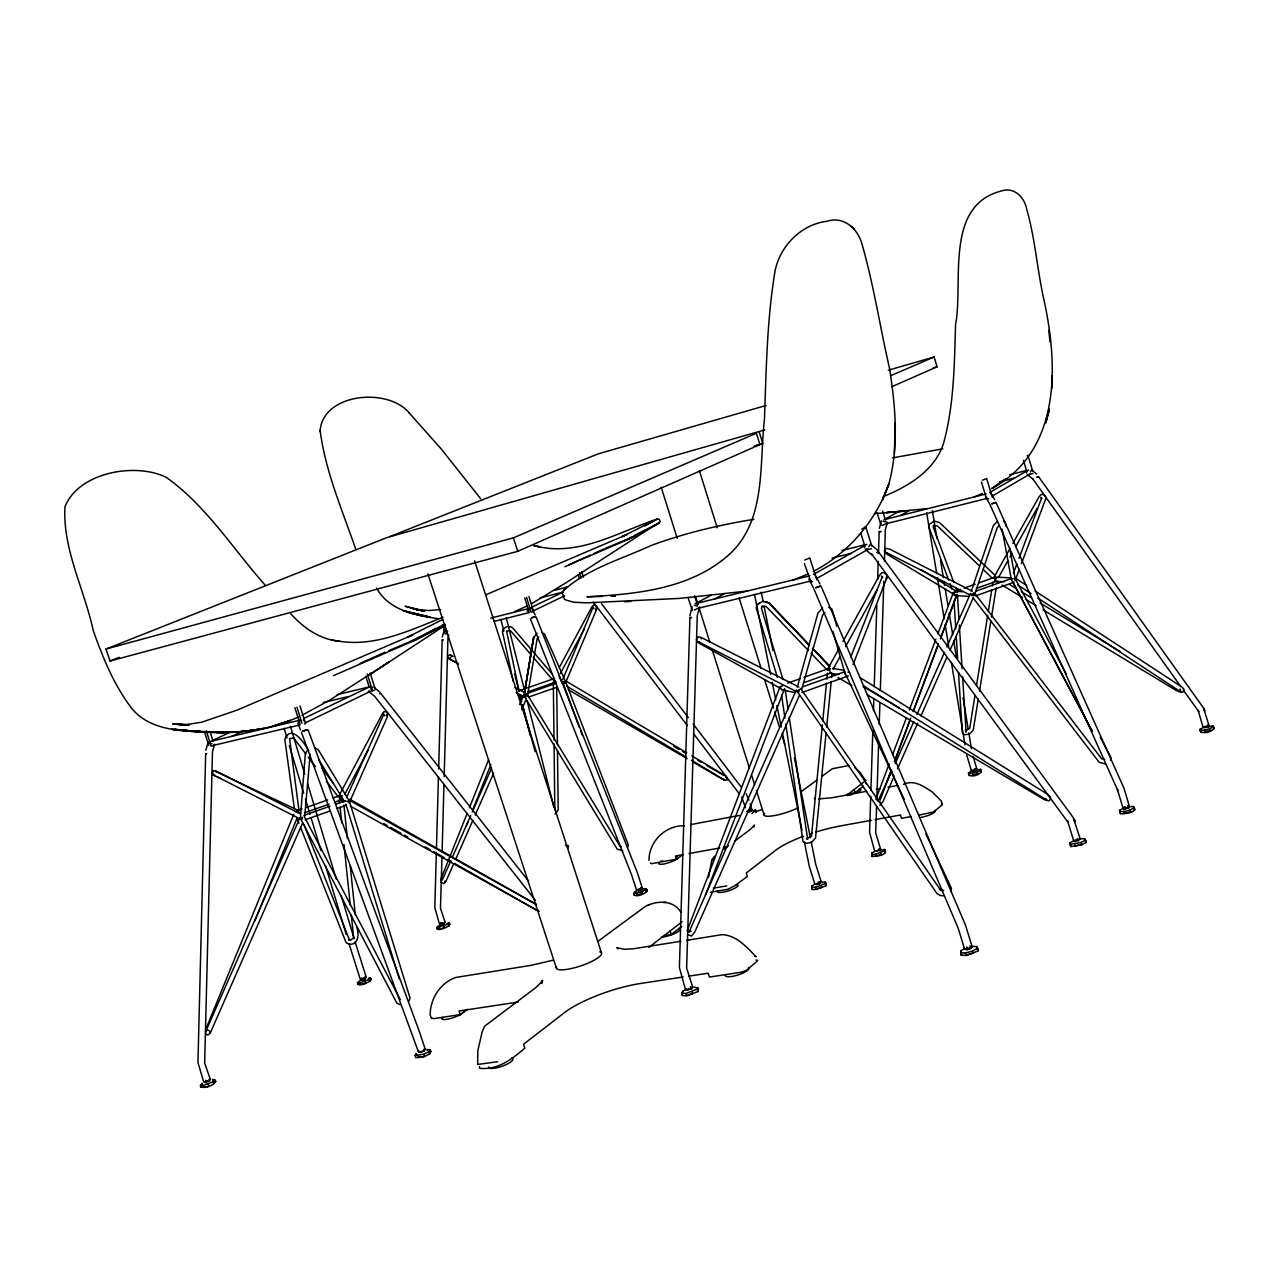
<?xml version="1.0" encoding="UTF-8"?>
<svg xmlns="http://www.w3.org/2000/svg" width="1278" height="1278" viewBox="0 0 1278 1278"><rect width="100%" height="100%" fill="white"/><g stroke="black" fill="none" stroke-linecap="round" stroke-linejoin="round"><path stroke-width="1.5" d="M1127.675 805.715L1128.873 807.824L1124.241 809.086L1125.327 807.984M874.44 851.691L871.836 853.001L872.331 856.468C876.101 856.436 888.306 855.381 884.711 849.487L881.564 850.205M885.446 852.298L884.711 849.487M885.35 852.857L885.542 850.908M991.904 488.515L1005.53 479.09L991.904 488.515C1060.596 450.783 1058.535 366.882 1044.094 300.522C1037.193 270.233 1035.26 238.81 1026.633 208.953C1024.493 197.403 1014.253 186.748 1001.68 190.885C943.963 205.423 963.612 281.831 955.577 324.564C954.378 363.511 954.123 403.081 944.186 441.022C936.598 469.346 908.962 486.263 883.402 496.551M963.916 949.059L960.768 950.8L960.992 954.922L966.2 955.593L977.974 950.992L976.935 946.535L972.047 946.391L972.478 947.238M972.127 770.922L968.564 772.711C967.462 779.356 984.603 774.436 980.561 769.34L977.494 770.139M1051.826 388.56L1052.034 375.812M1070.421 844.215L1071.108 846.547L1081.683 844.79L1080.996 842.458L1070.421 844.215L1069.974 842.777L1074.175 840.493M205.774 753.876L206.748 753.812L205.678 753.605L197.946 1062.561L203.729 1081.907L205.087 1081.987L210.295 1079.431L204.656 1063.04L212.468 751.863L214.624 744.211M1069.974 842.777L1070.549 846.116M436.341 852.234L434.808 907.747L439.648 924.617L445.207 922.556L440.479 908.259L441.948 857.873M436.453 848.272L438.434 776.912M438.658 768.973L442.156 639.879L443.258 639.974L442.236 640.118M442.108 851.915L443.961 784.5M444.185 776.561L447.907 638.441L448.834 635.134M339.549 798.51L340.875 795.874M690.024 617.769L691.606 617.578L689.928 617.466L679.401 967.59L685.503 989.555L690.088 988.884L692.596 986.824L686.637 968.197L697.261 615.613L699.641 606.954M1123.713 809.885L1123.394 808.271L1119.576 810.3L1120.678 813.878C1124.592 813.751 1138.203 812.92 1133.49 806.53L1129.017 806.69M870.717 796.194L869.583 832.282L874.663 851.244L880.75 849.55L875.67 832.905L876.612 806.114M870.909 790.219L872.81 730.537M873.449 710.648L873.832 698.715M874.216 686.781L876.82 605.213M877.651 579.349L878.226 561.441M878.481 553.486L879.184 531.6L880.798 531.6L879.184 531.6M876.804 800.14L878.593 744.419M879.232 724.514L879.935 702.628M880.318 690.695L883.817 581.234M884.456 561.33L885.319 529.747L887.395 522.622M1130.79 812.153L1130.135 809.933L1124.209 811.578L1120.023 811.674L1119.576 810.3M1203.429 727.517L1199.962 729.355C1199.483 736.16 1218.014 731.208 1212.79 725.76L1208.876 726.735M813.303 571.41C848.257 553.422 875.59 521.232 888.737 484.282C899.041 446.597 895.527 406.612 889.552 368.495C880.031 327.168 873.737 284.962 862.027 244.194C857.889 228.826 843.8 215.726 826.93 221.254C801.482 224.401 780.826 245.264 775.251 269.85C766.896 319.244 766.273 369.614 764.436 419.567C759.276 464.218 766.209 518.932 730.872 552.943C692.372 588.854 637.019 594.238 586.921 596.762L601.778 596.506M894.392 453.482L895.079 423.258M747.79 811.849L751.256 811.195L750.394 809.166M214.033 1083.808L213.298 1081.683L214.8 1079.83L215.726 1081.284C213.075 1085.837 205.63 1088.6 200.646 1086.939L200.486 1085.198L202.196 1083.233L202.531 1084.846L200.646 1086.939M1011.249 579.493L1012.687 578.567M687.085 930.959L779.979 686.877L781.385 686.318M1210.601 730.617L1210.01 728.588L1204.579 730.105L1200.617 730.345L1199.962 729.355M866.947 548.645L865.398 549.524L871.995 554.94L871.692 554.029L1068.248 822.633L1067.577 820.875L1073.68 840.7L1080.198 838.927L1073.185 817.505L878.769 552.24L877.043 552.495L878.769 552.24M369.821 981.392L369.166 979.443L370.364 977.862L371.211 979.188L369.821 981.392C367.058 982.399 358.016 987.974 357.473 982.654L361.482 979.763M553.757 681.11L553.853 679.88M304.771 815.763L310.171 754.228M429.632 1053.935L428.881 1051.682L429.967 1049.797L430.926 1051.331L429.632 1053.935L424.584 1056.491L415.829 1057.689L415.078 1055.452L416.356 1053.423L416.676 1055.149M448.786 926.119L449.009 922.972L449.808 924.234L448.786 926.119C446.134 927.029 437.443 932.477 436.9 927.429L441.853 924.218M209.896 1031.41L209.768 1032.848L209.64 1031.186M822.393 724.818L811.514 836.084L806.482 838.735L807.68 839.247L789.213 717.246M822.776 720.856L826.467 683.107M826.866 679.129L827.441 673.171M872.331 856.468L872.475 855.062M567.831 845.333L567.704 848.193L568.343 845.876L565.403 845.365M826.083 733.013L815.54 838.064L811.418 842.442L806.067 843.4L803.031 841.771L785.794 724.067M826.674 727.07L831.243 681.478M831.643 677.516L832.042 673.554M871.82 856.084L871.836 853.001M811.179 841.611L815.668 864.088L821.131 881.564L816.578 883.977L814.789 883.961L809.325 866.468L804.389 842.042M973.117 756.528L976.951 769.372L971.472 770.394M637.051 890.83L634.431 892.076C631.236 899.185 646.668 894.392 647.131 890.143L646.317 888.817L643.217 888.817M822.249 882.763L821.882 882.044L825.46 882.076L825.876 885.798L816.163 889.472L812.329 889.472L811.818 885.846L814.693 884.36M689.864 615.788L692.037 606.731M1180.009 689.002L1180.792 691.877L1037.752 597.976M685.855 989.619L682.644 991.281L681.861 994.332L682.756 995.658L686.701 995.897L697.74 991.6L698.155 988.07L693.762 987.079M697.74 991.6L698.443 988.964M864.439 547.847L864.695 545.738M968.564 772.711L968.852 775.299M960.768 950.8L960.992 954.922M1026.474 472.972L1026.697 471.167M1120.023 811.674L1120.151 813.479M1200.617 730.345L1200.729 731.99M825.876 885.798L826.339 883.561M954.506 592.321L953.228 592.848L954.091 594.254M974.986 695.248L969.714 728.444L965.369 730.728L966.104 732.15L962.59 676.605M976.536 685.471L987.718 615.165M988.341 611.267L991.76 589.781M992.367 585.883L992.99 581.969M648.968 860.366C648.952 841.403 665.598 825.045 684.625 825.764M978.277 698.954L973.245 730.137L969.587 734.003L965.05 734.754L962.462 733.3L962.238 731.847L958.5 672.452M979.523 691.158L990.849 621.012M991.472 617.114L996.201 587.88M526.472 696.718L524.092 695.583L533.549 637.818L537.032 633.249M524.092 695.583L533.757 637.051L524.427 692.708M527.431 696.27L537.159 638.712L538.869 636.939M825.955 885.207L825.46 882.076M1081.683 844.79L1085.789 842.585L1085.629 840.317L1084.718 838.735L1080.102 838.831M881.756 578.055L881.58 576.074L882.842 577.305M811.786 889.073L811.818 885.846M708.475 877.475L711.59 861.276L714.418 856.18M1110.502 760.282L1111.029 757.519L1100.166 737.134M884.68 550.131L885.973 548.326L889.967 549.268L972.238 591.187M205.502 1030.036L293.732 814.358M638.057 890.686L641.716 890.047L640.725 887.906M950.608 891.517L951.359 888.162L925.879 834.023M1015.531 580.276L1015.243 578.023L1026.841 585.612M973.676 770.634C969.427 772.711 979.252 770.314 975.322 770.155M884.424 550.914L884.839 549.284M697.82 990.961L697.453 987.335M696.318 639.863L698.171 636.843L700.871 637.291L798.862 686.989M854.95 767.87L860.11 772.359L865.637 780.618L846.451 795.523M879.376 528.309L881.405 520.881M797.296 687.181L817.952 613.089L822.473 608.04M442.3 636.955L444.169 630.342L447.683 631.252M801.721 689.321L822.521 615.261L824.901 612.897M205.838 750.234L208.01 742.566L211.844 743.748M1212.79 725.76L1213.988 728.843M1085.629 840.317L1085.789 842.585M1133.49 806.53L1134.704 810.012M981.312 770.65L981.232 772.359M977.958 948.292L977.974 950.992M756.065 811.849L755.49 810.06L752.774 810.779M647.131 890.143L646.46 892.06M808.702 644.463L769.308 603.232L762.71 601.203L757.039 605.005L756.209 607.801L777.471 677.58M751.943 813.559L755.49 810.06M627.562 847.522L628.345 845.03L565.946 682.628L564.045 681.621M971.28 591.235L993.357 525.641L997.335 521.28M974.491 594.909L997.303 527.479L999.412 525.434M994.46 580.084L996.824 577.001M349.086 802.744L349.341 800.252L536.425 904.632M408.976 1001.137L410.062 998.118L349.741 802.392L347.376 801.322M875.957 851.467L880.254 850.301M880.143 800.108L891.245 770.299M894.488 761.48L910.703 718.14M913.307 711.047L938.403 643.777M940.56 638.041L956.519 595.213M633.792 893.482L641.764 892.108L646.317 888.817M875.877 799.293L889.121 763.956M892.603 754.659L906.533 717.469M909.329 710.025L935.8 639.351M937.892 633.776L953.228 592.848M886.804 782.12L890.287 772.823M894.456 761.672L909.776 720.776M913.259 711.479L937.621 646.396M940.4 638.968L957.11 594.35M1013.374 573.279L1016.857 563.997M1018.949 558.422L1041.25 499.011L1040.947 497.382L1042.017 498.436M1015.179 580.372L1019.333 569.269M1021.41 563.726L1045.66 499.011L1045.596 496.791L1043.711 494.538L1041.187 494.474L1039.062 496.711L1012.895 543.358M705.472 895.063L784.58 688.57M682.148 995.227L682.644 991.281M853.065 664.592L886.724 578.135L886.804 575.483L884.759 572.784L881.996 572.624L879.631 575.164L843.001 641.364M536.089 616.954L637.402 872.794L642.387 888.37L640.294 889.871L636.891 889.855M850.573 657.483L882.092 577.193M467.205 813.319L441.245 878.178L441.086 880.941M469.425 807.76L488.691 759.579M466.438 825.684L467.924 821.978M473.1 809.022L490.88 764.548M254.913 920.783L297.263 817.632M566.25 681.078L596.347 610.037L596.475 606.123L595.34 605.245L593.471 605.085L591.81 607.034L559.508 667.132M562.592 679.768L593.088 607.194L593.951 608.695M712.038 859.982L712.677 858.512M302.694 822.808L210.423 1032.656L208.681 1034.685L206.988 1034.813L205.502 1033.135M450.655 861.068L442.284 880.031M452.252 857.426L470.703 815.572M472.301 811.929L491.551 768.254M519.619 704.545L523.629 695.44L525.482 696.845M453.562 864.136L445.702 881.804L444.073 883.625L441.166 882.395M455.974 858.688L472.796 820.476M475.208 815.013L493.643 773.174M521.696 709.498L526.504 698.571M799.341 695.504L694.769 932.045L691.494 936.055L687.452 934.394M349.293 802.664L387.106 717.437L387.506 712.789L386.148 711.798L384.215 711.511L382.41 713.683L338.734 796.322L340.827 798.239M891.9 771.033L877.906 801.21L880.286 802.041M895.127 763.733L913.722 721.75M916.949 714.45L944.442 652.387M946.854 646.908L970.577 593.359M894.249 776.113L882.938 801.673L879.919 805.252M897.491 768.829L917.684 723.204M920.911 715.904L946.774 657.515M950.001 650.214L973.437 597.305M346.594 797.584L383.065 715.904L383.336 712.996L384.614 715.76M380.7 693.363L528.325 880.846M799.149 689.848L797.855 692.293L698.076 641.668L699.258 641.987M971.647 595.724L973.293 593.28M306.8 750.969L305.25 754.292L300.442 817.888L301.512 818.879L302.183 817.537M1032.752 471.326L1027.895 455.176L1027.145 455.735M298.717 721.83L297.934 723.38L300.586 730.105M633.92 895.063L634.687 893.578M525.066 696.398L526.488 694.082M443.961 923.754C446.294 923.994 438.737 927.221 440.926 922.844M344.852 794.245L368.112 750.25M467.684 1009.269L460.256 1014.636L433.657 1018.646L431.581 1017.927M688.906 988.821L687.133 990.274L692.149 988.357M560.323 673.618L584.397 628.776M685.503 989.555L686.014 988.581M988.741 498.692L986.568 498.851L987.367 498.244M839.167 648.329L827.633 669.193L830.301 671.269M833.144 669.145L839.854 656.988M845.605 646.572L877.219 589.238M1009.987 548.566L993.549 578.007L994.715 578.694M998.358 577.768L1008.007 560.467M1009.94 557.016L1011.872 553.55M1015.738 546.633L1036.969 508.564M1030.372 472.013L1031.474 470.08M970.881 594.11L972.095 595.005L972.877 593.663M308.206 730.089L419.28 1031.346L425.286 1049.35L422.459 1051.395L418.449 1051.954L418.992 1050.995M750.122 803.926L751.911 809.613L746.671 811.546M364.597 976.999L365.316 979.299L361.898 979.843M479.458 1066.683L479.713 1068.296C497.925 1070.261 511.967 1059.063 524.811 1048.216L523.517 1044.286L564.285 1012.767A59.762 15.208 -18.4 0 1 640.837 983.421L683.139 976.999M526.983 611.283L529.827 608.711M868.784 546.808L870.174 544.524M996.313 578.471L997.048 577.273M429.68 1053.344L430.926 1051.331M567.751 847.729L568.55 846.515M562.639 681.733L579.19 727.262M448.818 925.623L449.808 924.234M370.732 689.177L372.217 687.069M355.108 941.918L366.323 977.462L361.594 979.747L360.396 979.651L349.15 944.091L346.146 942.765L300.426 826.962M437.507 929.282L438.498 927.892M358.128 984.587L359.198 983.101M871.82 546.105L865.893 527.239L861.787 529.012M341.226 796.929L342.2 795.603M954.426 592.065L953.692 594.51L956.503 594.733M386.659 715.169L387.282 714.338L386.26 715.6M437.028 928.946L437.891 926.039M564.493 683.442L565.355 681.174L544.54 634.048L541.856 632.578M780.347 687.005L782.919 685.551M369.853 980.865L371.211 979.188M214.065 1083.249L215.726 1081.284M799.613 689.417L797.776 692.213L937.046 893.657L940.544 895.558L944.33 895.814M829.166 669.991L830.38 668.602M526.009 694.897L524.699 697.037L617.194 849.119L622.785 850.765M302.519 817.169L301.081 819.597L396.819 1003.07L400.062 1004.684M439.648 924.617L441.916 923.131M866.26 784.005L866.005 783.19M757.039 605.005L759.467 602.785M650.406 862.922L651.365 863.688L676.525 859.167L682.596 854.774M528.964 596.554L533.501 611.475L532.351 611.906M555.035 814.102L558.182 809.948L557.48 750.937M663.458 935.8L671.285 934.522L681.765 926.39M847.394 794.165L855.062 792.711L863.449 786.178M648.857 947.413L682.132 921.694M723.827 849.183L728.524 845.669M734.802 841.004L750.474 829.326L754.419 825.077L753.732 827.042M801.482 791.513L817.073 779.947M821.754 776.481L832.313 768.733L849.087 765.458M986.536 478.643L982.351 480.193M450.974 657.643L448.211 658.298L447.779 655.518L450.399 654.943L453.195 656.604M810.651 581.17L804.341 563.582M369.246 690.759L368.32 691.398L374.486 696.095L535.386 900.367M598.104 941.215L645.071 906.629C656.445 900.335 673.25 899.696 680.839 912.109M369.725 674.672L389.534 661.669L329.964 699.993L302.007 715.265M444.648 625.677L379.39 668.314M553.55 678.874L553.646 679.928M300.026 705.951L305.49 723.588L304.531 724.003M644.959 525.929L657.419 518.932L659.113 519.299L660.311 521.52L655.406 525.45L628.121 539.428L569.189 564.716M967.398 948.18L965.896 949.682L969.619 949.139L971.12 947.637M1076.012 840.349L1074.798 841.563L1079.431 839.79M992.655 495.864L1029.844 474.122M989.667 492.509L1028.598 469.937M206.381 730.984L211.142 746.24L214.225 745.138M816.786 578.487L868.433 549.141M813.511 574.397L866.947 544.3M960.848 952.813L965.417 953.005L972.318 951.151L977.191 948.404L976.935 946.535M900.766 515.306L909.473 510.481M883.801 519.763L899.504 511.136M816.131 884.727L820.604 883.034L819.454 883.002M1130.135 809.933L1134.049 807.808M714.162 599.27L724.514 593.679M1032.975 473.467L1027.863 474.857M698.076 603.408L695.36 603.663L710.919 595.34M1080.996 842.458L1085.102 840.253L1084.718 838.735M681.989 993.262L685.935 993.485L696.973 989.188M531.552 603.711L565.627 583.024L655.518 524.747L634.463 535.466M624.431 540.69L631.124 537.207M1210.01 728.588L1213.397 726.831M413.625 640.118L436.725 628.233L410.222 641.86L413.625 640.118L388.576 650.742M871.692 854.391L875.43 854.327L884.711 850.781M445.335 624.798L414.264 640.518L333.542 675.631M533.645 545.386L539.731 546.92L533.389 545.371C576.857 557.959 617.689 532.239 657.419 518.932L622.098 536.664L626.955 534.571L485.592 594.893M811.658 887.283L815.476 887.283L825.205 883.609M415.078 1055.452L423.833 1054.238L428.881 1051.682M442.619 619.51L407.538 637.179L412.842 634.91L237.117 710.105L201.636 722.23L186.876 724.482L172.945 723.939L186.764 725.329M438.354 627.418L444.92 624.159M968.74 773.733L977.175 772.168L980.657 770.442L980.561 769.34M1207.502 725.009L1208.605 726.926L1204.291 727.741M534.06 610.517L564.572 595.788M305.586 722.741L369.358 691.877M200.486 1085.198L203.058 1085.581L213.298 1081.683M304.116 718.316L369.725 686.765M531.041 607.545L563.374 592.018M527.031 606.012L514.714 611.507M231.59 736.479L244.002 730.633M436.9 927.429L448.179 924.266M212.404 740.537L230.152 732.214M982.335 493.468L974.06 497.062M357.473 982.654L360.092 982.814L369.166 979.443M653.473 525.737L659.528 522.894L656.86 524.14M808.591 573.774L792.392 580.388M564.876 566.713L590.18 555.131M651.652 521.6L653.074 520.961M360.188 663.362L384.998 652.259M593.647 553.598L604.047 548.965M517.734 551.313L759.899 444.616L756.4 433.274L513.405 537.862L105.962 649.064L110.068 661.03L517.734 551.313L513.405 537.862M891.693 386.787L937.062 366.786L934.122 356.993L888.322 370.205M871.42 548.709L866.149 550.019M105.962 649.064L386.93 537.575L764.787 429.903M890.431 375.812L934.122 356.993M298.876 716.75C260.265 734.85 216.19 734.978 174.719 729.275L181.492 730.042M605.788 548.198L625.741 539.859M110.068 661.03L119.285 657.307M442.987 617.226C409.95 630.246 375.572 647.083 339.021 641.205M389.79 536.6L598.2 453.882L766.161 405.445M374.949 689.96L370.508 691.35M787.615 683.155L800.379 678.602M804.022 677.292L829.566 668.186M803.686 682.724L831.035 672.947L829.821 673.027L838.735 674.56M802.201 687.005L844.95 671.701M801.849 692.564L848.304 675.902M975.29 595.995L1014.189 582.177M303.829 815.444L329.98 806.194M335.587 804.229L344.916 800.923M305.266 819.725L329.548 811.147M337.009 808.511L346.338 805.204M955.049 591.347L960.529 589.414M964.171 588.12L975.114 584.254M978.756 582.96L995.179 577.145M976.36 588.375L996.409 581.282M975.865 591.123L1011.074 578.63M296.496 810.923L301.991 808.99M305.666 807.696L327.679 799.932M333.191 797.999L340.523 795.411M305.25 812.552L329.085 804.134M334.596 802.201L341.929 799.613M528.373 697.165L557.32 687.053M518.964 690.839L554.54 678.442M527.638 691.909L555.706 682.117M527.159 693.427L556.122 683.315M442.492 624.798L445.271 633.936L447.683 633.233M445.271 629.942L444.68 630.118M529.316 608.727L528.693 608.919M370.476 686.829L369.214 687.165L365.875 676.318M209.081 742.214L208.41 742.406M300.314 720.584L299.611 720.776M762.055 809.645L756.193 811.386L755.777 812.489L755.138 811.179M553.422 960.129L531.233 965.321L455.879 977.446C440.367 982.67 430.223 998.629 430.191 1014.7L431.373 1018.294M205.247 1082.53L209.896 1080.789L208.985 1080.725M933.244 367.872L937.062 366.786M972.334 773.541L972.67 775.059L977.75 773.637L977.175 772.168M439.504 927.493L439.824 928.978L444.6 927.636L444.073 926.199M755.154 445.734L762.822 443.594L759.324 432.252M754.164 446.214L759.899 444.616M360.092 982.814L360.428 984.38L365.54 983.405M875.43 854.327L875.813 855.972L881.309 854.455L880.702 852.841M1204.579 730.105L1204.946 731.703L1210.633 730.137M636.668 893.53L637.019 895.079L642.323 893.626L641.764 892.108M815.476 887.283L815.875 889.025L821.642 887.427L821.003 885.734M203.058 1085.581L203.426 1087.29L208.985 1086.252M694.274 610.117L698.331 608.009M1124.209 811.578L1124.608 813.319L1130.822 811.642M685.935 993.485L686.366 995.418L692.708 993.693L692.005 991.808M1074.734 844.167L1075.165 846.02L1081.699 844.263M417.986 1055.82L418.385 1057.625L424.584 1056.491M965.417 953.005L965.88 955.065L973.101 953.164L972.318 951.151M554.285 590.324L567.815 586.858M1009.508 474.809L1026.697 470.432M540.003 597.944L563.199 592.034M999.284 481.886L1014.556 478.004M490.704 618.137L529.236 608.408M885.734 519.283L986.041 493.979M493.867 621.443L528.549 612.721M887.028 523.517L987.351 498.324M295.378 811.77L299.276 812.728M842.09 550.451L865.03 544.763M832.09 558.087L851.212 553.374M695.36 603.663L809.837 575.851M337.168 694.641L367.808 687.229M698.842 608.104L811.402 580.899M323.238 702.549L348.143 696.558M210.63 741.368L300.57 720.025M214.017 745.234L300.138 724.898M882.379 525.37L886.277 523.533M804.677 560.036L809.821 557.975L816.738 579.685M812.393 581.602L810.172 581.794M892.491 457.891L942.845 448.818M690.503 824.645L739.483 815.38M866.708 791.274L831.595 797.823L818.719 798.878L819.693 798.894M876.373 789.437L880.254 788.702M887.986 787.232L897.667 785.411M903.466 784.309C914.153 779.324 924.074 786.529 932.557 792.216L941.327 801.114L942.349 804.437M683.203 854.615L675.519 856.004L676.525 859.167M688.954 853.56L719.674 847.969M723.508 847.266L727.342 846.563M871.261 820.316L840.109 826.003A51.008 11.087 -17 0 0 815.636 832.106M875.158 819.613L900.479 814.997L901.501 818.319L911.278 816.546M919.09 815.14L933.403 812.009L942.078 805.012A4.281 0.927 -16.4 0 0 941.519 804.213M753.86 519.315C718.843 525.034 684.161 533.23 650.869 545.61C622.146 558.901 587.001 568.854 563.726 590.5L567.208 586.73L562.16 592.081L564.301 599.015L566.01 600.101L573.886 602.226L586.538 602.865L679.017 598.439L747.87 590.979M713.332 888.194L726.767 885.878M710.568 892.252L727.837 889.28L735.042 885.654L747.342 876.389L746.272 873.018L775.938 850.062A51.008 11.087 -17 0 1 803.415 836.275M648.186 905.112L649.016 904.968M663.41 902.508L666.142 902.332M344.964 801.21L346.114 801.018M864.391 527.191L865.813 527.111M680.823 941.279L633.169 948.803L624.447 949.298L616.763 947.717L618.296 948.899M686.685 940.336L721.782 934.681C735.745 934.809 746.895 947.078 755.729 956.487L754.835 956.008L756.304 956.663M518.357 1002.016L459.058 1011.01L460.256 1014.636M688.906 976.12L708.14 973.213L709.37 977.079L741.288 972.207L746.256 970.385L757.023 961.344A4.984 1.278 -17.5 0 0 755.937 960.082M926.774 508.66L886.213 512.59L905.703 511.152M478.403 1064.334L497.557 1061.714M440.606 609.574L428.897 610.533L416.404 609.414L423.705 610.996L405.174 606.235L417.379 609.798M379.694 693.73L380.796 693.635M900.143 511.535L874.312 513.66M208.506 1030.388L207.116 1030.068L205.534 1031.873L299.931 817.712L301.943 819.422M750.394 809.741L751.911 809.613M975.306 768.973L976.855 768.845M691.158 931.215L689.146 931.358L690.008 930.767L689.034 932.109L796.274 690.136L798.894 691.973M1127.148 807.52L1128.873 807.824M624.622 601.762L630.773 601.427M611.379 596.187L615.293 596.027M640.773 889.68L641.812 889.632M611.267 596.203L615.101 596.043M864.407 780.155L865.701 780.363M819.47 881.612L821.131 881.564M348.99 944.202C358.926 945.369 359.326 933.419 356.53 926.742M813.974 589.126L958.18 928.211L964.507 948.851L969.778 948.084L971.903 945.976L965.577 925.336L821.243 586.586M640.949 888.354L642.387 888.37M886.948 552.735L886.069 552.4L969.89 594.941M365.157 977.43L366.323 977.462M449.009 922.972L446.949 923.483M423.529 1050.772L424.615 1050.82L419.791 1052.641M998.006 577.241L1011.297 577.864M995.498 581.282L1004.684 581.746M957.158 591.41L962.478 591.746M1105.198 763.909L1099.144 762.247L973.101 597.864M954.203 595.42L968.82 596.411M1104.687 759.356L1101.572 758.685L974.076 592.561M305.825 754.004L293.78 738.109L289.579 738.62L299.004 810.747M444.185 922.476L445.207 922.556M370.364 977.862L368.336 978.309M943.675 890.526L940.033 889.712L941.918 890.51L940.384 889.744L800.619 688.522M179.783 724.53L188.809 725.297M172.945 723.939L188.649 725.281M429.967 1049.797L426.788 1049.462L427.235 1050.181M187.866 725.281L176.204 723.955L186.189 725.089M192.818 731.336L184.895 730.425L203.426 732.07C178.233 730.952 148.52 729.546 131.426 707.964C113.79 684.8 102.751 657.419 93.134 630.15C84.348 589.318 62.494 549.141 64.97 506.775C78.549 472.333 135.228 462.061 166.236 477.349C206.093 505.577 232.788 548.55 264.834 584.797M423.817 1049.174L425.286 1049.35M832.633 668.41L843.704 670.247M437.971 618.68C415.11 615.341 388.72 610.261 376.563 588.072M214.8 1079.83L212.436 1079.447L213.154 1080.9M331.849 639.943L339.549 641.284C320.011 639.559 303.525 627.961 290.761 613.728M957.318 591.938L954.283 592.049L953.979 593.807M781.273 689.769L794.836 692.532M214.64 775.075L212.02 773.19L213.714 770.506L298.477 810.524L298.541 811.626M725.569 776.896L726.431 777.04M423.194 615.836L430.382 617.45L402.953 610.596L430.063 617.082L409.327 612.466L422.938 615.964L416.133 614.239M972.095 595.005L973.628 595.372M847.985 672.1L849.63 672.484M209.336 1079.207L210.295 1079.431M883.098 521.152L887.347 522.319M694.305 605.389L697.405 606.171M1048.391 796.066L1049.286 796.29M1014.093 578.806L1015.467 579.158L1066.283 673.953M424.456 611.427L411.436 608.088L418.05 609.83M814.358 798.207L815.38 798.91M518.341 695.631L523.629 697.309M554.269 680.95L555.722 681.494M621.06 846.771L619.495 846.148L620.709 846.627M828.543 607.178L831.978 609.127L836.723 626.156M216.972 776.784L220.567 778.494M300.41 813.91L215.567 770.81L216.541 772.327M995.29 579.861L996.632 580.531M299.627 818.703L212.995 774.708L215.183 775.938M514.746 687.532L525.306 692.836M458.147 663.442L448.211 658.298L458.578 664.113M516.104 692.66L524.875 697.085M972.654 595.484L970.306 593.966M347.792 801.418L349.022 802.089L349.102 800.699L318.286 749.755L315.091 748.093M781.545 688.986L699.05 643.201L696.686 640.661M350.268 806.083L538.837 911.374L537.894 909.904M766.113 601.427L769.308 603.232M349.932 799.293L536.265 904.281M340.539 799.213L343.99 801.162M383.688 823.511L387.138 825.46M390.589 827.409L400.957 833.24M404.407 835.173L407.858 837.122M425.111 846.835L430.287 849.758M433.737 851.707L444.089 857.538M447.556 859.471L451.006 861.42M454.457 863.369L538.837 911.374M568.327 689.753L687.213 758.685M692.388 761.672L724.354 780.315L727.581 779.868L725.968 776.129L691.829 755.857M673.81 746.416L678.969 749.403M682.42 751.4L685.871 753.413M697.916 760.394L701.366 762.391M706.542 765.394L723.763 775.395M863.065 686.462L899.025 707.74M902.444 709.769L905.862 711.798M829.55 672.484L834.694 675.535M838.112 677.564L851.819 685.663M867.219 694.785L1043.934 799.405L1048.663 800.875L1050.228 799.74L1050.516 797.392L1048.647 794.948L859.679 677.372M566.777 686.19L686.318 757.119M691.446 760.17L724.69 780.155L724.003 779.197M686.717 752.806L565.531 680.807L565.467 682.883L564.365 681.717M921.023 569.589L957.414 591.874M954.538 594.685L886.469 553.901L884.504 551.697M1009.412 584.445L1016.234 588.567M1021.362 591.682L1031.602 597.88M1040.132 603.056L1120.375 651.652M995.163 580.867L998.581 582.928M1001.984 585.005L1022.48 597.401M1025.899 599.478L1036.154 605.676M1042.976 609.814L1176.191 690.455L1181.048 692.452L1183.62 691.638L1184.003 689.497L1182.438 687.356L1035.116 591.011M863.672 685.919L1046.81 800.14L1045.724 798.638M1017.879 585.005L1031.138 593.663M293.78 738.109L293.269 737.741M1038.838 477.045L1036.969 477.141L1038.838 477.045L1203.493 707.948L1209.068 725.776L1202.981 726.926L1198.109 710.264L1198.812 711.686L1183.188 689.928M1003.518 521.041L1005.243 522.319L1005.93 526.185M303.461 720.201L304.643 721.064M373.991 687.308L379.885 692.165M1014.365 578.934L1015.323 579.669L1010.019 549.396M796.929 690.328L798.287 691.398M340.459 799.772L343.383 802.073M871.197 544.7L877.826 550.562M451.773 656.205L450.399 654.943L451.246 656.253M1032.464 470.544L1036.634 474.074M1027.288 474.426L1032.832 479.122L1032.432 478.419L1180.856 686.669M995.386 575.643L939.586 522.59L934.202 521.089L929.33 524.363L928.739 526.728L948.691 580.1M978.884 565.419L937.445 525.945L933.371 525.785L934.01 525.226L933.212 527.015L953.676 582.081M983.181 569.509L991.76 577.672M409.088 412.826L441.405 449.185L480.72 498.787M409.407 413.129C387.633 386.659 321.832 393.432 320.075 431.66L320.107 430.127C325.219 470.911 342.216 509.986 355.588 548.741M700.488 637.786L701.574 638.888M854.135 229.082L851.388 226.286M809.661 645.406L768.861 602.976L808.543 644.368M812.393 648.234L830.061 666.621M812.648 648.649L829.071 665.774L812.776 648.729M808.575 650.694L766.145 606.475L761.784 606.619L762.391 606.028L761.384 608.136L783.015 679.608M811.003 653.218L827.297 670.215M531.84 608.488L535.242 614.99M741.751 797.025L745.473 807.76M1200.154 730.904L1201.208 732.374M1070.213 844.566L1071.108 846.547M530.689 654.352L510.577 630.805L506.567 630.997L519.092 691.126M533.245 657.323L552.463 679.624M968.772 774.18L969.315 775.65M552.511 674.305L512.813 628.025C509.299 624.814 503.181 626.923 502.43 631.588L513.229 681.446M961.056 952.765L961.631 955.385M601.571 603.711L688.347 717.661M693.171 724.003L741.384 787.312M593.28 602.114L687.436 725.712M693.475 733.636L739.339 793.862M308.238 757.183L315.458 766.72M326.305 781.034L338.335 796.929M308.701 750.665C304.835 743.588 291.288 723.3 284.802 739.323L294.387 808.75M321.609 767.759L333.318 783.318M1085.102 840.253L1085.901 841.962M980.657 770.442L981.312 771.832M977.191 948.404L978.085 950.305M645.837 890.111L646.508 891.533M815.38 575.467L820.013 584.014M318.653 759.467L344.533 801.578M527.367 694.657L619.974 846.212M746.192 793.638L748.924 800.14M994.731 499.73L991.153 493.532L991.6 494.618M985.498 496.711L989.715 503.995L1117.851 790.699L1117.419 789.532L1123.09 808.351L1127.739 807.552L1129.273 805.987L1124.033 788.35L996.297 502.957M976.328 770.49L975.29 768.669L974.459 769.052L975.322 771.033M969.89 945.768L971.296 948.26M878.96 848.768L880.095 850.749M751.256 811.195L749.451 809.853L750.01 811.77M640.661 888.178L641.716 890.047M690.503 986.68L691.813 988.996M813.447 587.848L808.862 579.158M1013.071 582.448L1092.147 730.968M1011.585 579.908L1092.067 730.856M1015.467 579.158L1015.914 580.004M304.34 816.754L400.238 999.54M1204.643 710.328L1203.796 708.683L1204.723 710.872M845.221 673.298L904.265 799.437M1213.573 727.15L1214.1 728.3M442.396 922.908L443.258 924.777M559.029 676.222L562.256 683.41M818.208 881.932L819.166 884.232M530.418 618.887L631.636 874.935L636.636 890.51M303.892 824.438L349.517 940.145L348.447 939.681L350.811 939.953L354.07 937.605L353.734 938.595L351.306 915.064M296.8 817.776L298.972 823.288M580.611 731L582.033 734.722M423.833 1054.238L424.472 1056.011M950.065 583.774L952.126 589.302M364.901 981.456L365.428 982.974M955.72 587.576L957.078 591.251M301.48 732.422L418.449 1051.954M363.256 977.878L364.022 979.938M640.326 890.702L639.607 888.705L638.297 889.057L638.665 891.181M1134.337 808.047L1134.816 809.421M208.25 1084.127L208.841 1085.805M688.219 598.024L692.245 610.293M694.561 595.82L697.421 604.574M427.89 573.854L556.409 968.197M474.601 560.866L601.491 952.989M670.135 930.959L671.285 934.522M1077.434 838.512L1078.217 840.988M860.717 532.91L864.871 546.121M661.157 487.126L677.228 538.31M695.679 597.082L698.06 604.67M699.258 608.456L709.961 642.578M712.341 650.167L749.259 767.711M751.64 775.283L754.611 784.772M756.4 790.459L764.132 815.108M882.635 510.976L885.478 520.05M877.091 512.638L881.053 525.338M699.465 470.879L717.23 527.814M739.147 598.024L761.049 668.234M764.611 679.624L773.494 708.092M774.676 711.894L779.404 727.07M781.785 734.658L784.74 744.147M210.119 731.895L213.075 741.352M204.416 731.543L208.729 745.378M294.946 707.74L299.931 723.827M854.103 789.612L855.062 792.711M370.173 672.995L374.773 687.899M367.297 673.937L372.489 690.791M296.991 707.165L301.975 723.252M444.808 626.108L447.044 633.425M986.616 478.483L992.303 497.142M981.456 482.078L986.568 498.851M524.747 597.896L529.3 612.833M345.907 804.181L399.247 978.756M971.424 770.874L966.615 754.659M581.762 571.649L583.407 577.049M579.525 572.4L581.155 577.784M578.295 574.717L579.381 578.311M526.568 597.369L531.121 612.306M1023.438 460.431L1026.681 471.199M284.147 728.444L287.023 737.981M289.323 745.617L303.701 793.334M305.426 799.054L310.027 814.326M311.177 818.144L320.954 850.589M325.555 865.845L346.274 934.553M290.41 726.287L304.723 773.989M307.583 783.526L336.21 878.945M341.37 896.118L353.958 938.1M832.921 631.316L845.301 674.464M520.114 695.919L521.664 701.686M522.702 705.536L535.147 751.656M500.928 619.558L503.867 631.156M514.587 673.698L518.98 691.094M519.954 694.96L520.945 698.842M522.398 704.641L530.21 735.569M506.28 617.737L524.252 689.273M527.159 700.871L553.885 807.201M754.515 594.462L770.618 674.385M772.184 682.196L775.73 699.737M776.896 705.584L781.225 727.022M782.408 732.869L802.041 830.349M761.257 592.129L763.206 601.874M763.988 605.772L772.966 650.598M794.405 757.79L810.396 837.713M1125.135 806.69L1125.599 809.086M966.839 946.95L967.382 949.778M1002.128 529.092L1011.249 579.014M748.221 810.188L748.588 812.137M441.341 923.211L441.693 925.24M926.646 512.654L936.726 573.646M937.381 577.576L944.202 618.903M945.177 624.798L948.755 646.444M951.343 662.18L965.002 744.818M362.169 978.197L362.521 980.338M932.381 510.673L936.902 538.214M940.448 559.86L943.356 577.56M943.995 581.49L944.65 585.42M945.289 589.366L947.877 605.101M949.155 612.961L952.701 634.607M953.676 640.502L956.583 658.218M963.037 697.564L968.197 729.035M968.836 732.965L971.424 748.7M205.598 1080.341L205.982 1082.69M477.652 1064.255L477.844 1050.5L482.285 1031.49L484.666 1026.17L536.105 987.367L542.431 981.121L540.913 983.325L542.479 980.402L542.239 982.99L542.016 981.328M781.497 694.641L784.932 718.172M785.219 689.8L788.079 709.402M440.654 923.211L440.926 925.176M1050.037 342.121L1048.775 330.251M964.395 947.909L964.507 948.851M343.926 805.092L347.392 838.448M350.236 865.909L355.316 914.968M339.293 799.341L339.708 803.271M340.108 807.185L341.737 822.872M343.974 844.454L350.284 905.255M361.466 978.165L361.61 980.338M957.446 595.26L958.947 619.063M959.331 625.022L962.094 668.666M954.027 601.187L955.768 628.904M956.264 636.827L957.637 658.601M444.728 881.037L444.792 882.171M556.729 687.995L557.416 745.042M553.326 682.148L554.013 740.042M554.061 744.036L554.844 809.917M1124.225 806.706L1124.241 809.086M511.583 1058.056A12.828 3.339 -19.3 0 1 503.372 1065.788A12.828 3.339 -19.3 0 1 488.659 1066.906M599.701 951.79A23.787 5.543 -18.5 0 1 582.161 965.401A23.787 5.543 -18.5 0 1 556.521 966.935M748.445 967.494A12.445 3.211 -17.6 0 1 737.741 975.05A12.445 3.211 -17.6 0 1 725.505 974.603M679.401 928.914A11.342 2.652 -17.9 0 1 674.64 933.515A11.342 2.652 -17.9 0 1 661.525 937.141M463.722 1010.786A11.662 2.748 -19.3 0 1 452.14 1018.055A11.662 2.748 -19.3 0 1 442.46 1017.384M736.4 884.536A10.863 2.444 -17.5 0 1 729.514 890.478A10.863 2.444 -17.5 0 1 717.549 890.99M809.437 834.119A51.008 11.087 -17 0 1 812.52 833.096M797.76 807.856A20.4 4.09 -17.2 0 1 774.149 815.62A20.4 4.09 -17.2 0 1 764.707 813.607M934.522 810.46A10.687 2.332 -16.4 0 1 932.301 813.735A10.687 2.332 -16.4 0 1 921.071 817.393M859.104 789.101A9.825 1.981 -16.8 0 1 854.79 793.494M852.378 794.325A9.825 1.981 -16.8 0 1 847.554 795.539M662.739 860.877A10 2.045 -17.8 0 1 660.726 861.148M676.477 857.075A10 2.061 -17.8 0 1 669.8 862.394A10 2.061 -17.8 0 1 659.081 863.017M886.804 575.483L886.389 578.998L886.804 575.483M596.682 607.338L596.347 610.037L596.682 607.338M1046.938 418.513L1045.803 422.954L1049.414 409.008L1046.938 418.513M888.737 484.282L882.683 499.426L888.737 484.282M646.46 529.811L628.121 539.428L646.46 529.811M438.689 627.881L414.264 640.518L438.689 627.881M533.501 617.05L531.424 617.961L535.434 616.587L533.501 617.05M304.835 730.393L302.455 731.415L307.215 729.786L304.835 730.393M994.092 502.893L991.712 503.915L996.009 502.43L994.092 502.893M818.351 586.666L815.588 587.848L820.716 586.059L818.351 586.666M290.282 720.441L272.917 726.208L290.282 720.441M263.46 728.492L244.913 731.415L263.46 728.492M253.635 730.169L234.817 732.262L195.167 731.383L224.497 732.598L215.79 732.422L234.817 732.262L253.635 730.169M189.959 730.888L182.227 730.409L200.918 731.591L171.795 729.355L189.959 730.888M422.411 615.597L408.8 612.561L422.411 615.597M1074.51 819.997L1074.095 819.102L1075.038 821.738L1074.51 819.997"/></g></svg>
